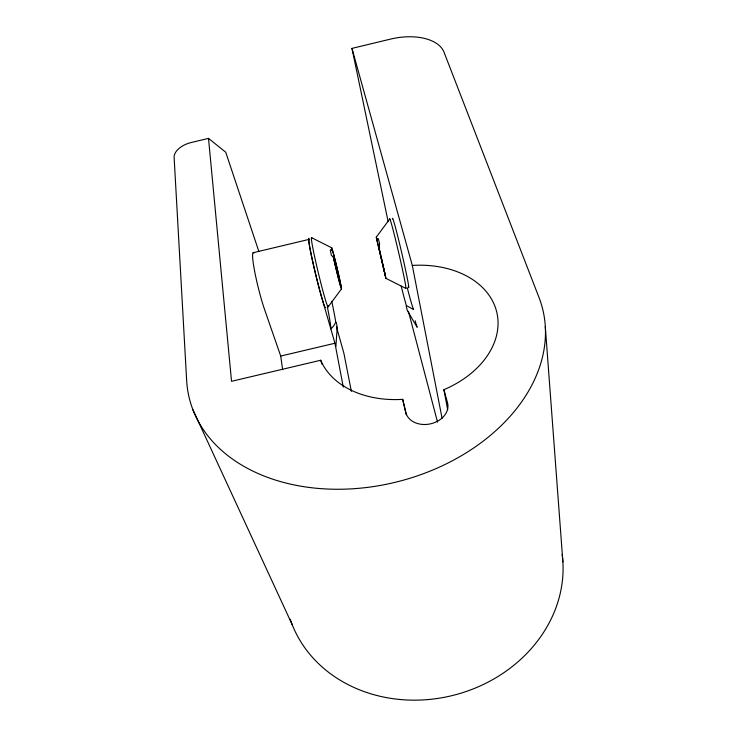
<?xml version="1.0" encoding="UTF-8"?>
<svg xmlns="http://www.w3.org/2000/svg" width="737" height="737" viewBox="0 0 737 737"><rect width="100%" height="100%" fill="white"/><g stroke="black" fill="none" stroke-linecap="round" stroke-linejoin="round"><path stroke-width="1.11" d="M380.697 254.827L379.048 247.908L379.619 243.772L378.33 238.696L376.874 239.175L376.976 240.419L385.322 275.675L381.13 256.808M337.168 328.158L335.888 346.482M405.857 288.397L385.93 278.356L378.689 246.444L379.122 245.126M385.93 278.356L376.275 237.167L389.744 219M328.205 306.795L341.489 288.895M331.116 249.972L331.751 249.198A21.152 0.608 76.6 0 1 336.892 267.153A21.152 0.608 76.6 0 1 341.139 288.259A21.152 0.608 76.6 0 1 333.364 257.222L331.346 255.214L330.296 250.083L331.871 249.88L332.332 250.516A18.379 0.525 76.6 0 1 337.334 269.364A18.379 0.525 76.6 0 1 340.789 286.223A18.379 0.525 76.6 0 1 335.823 267.568L333.364 257.213M388.141 221.662L351.964 48.393L390.601 39.089A46.873 25.952 -11.5 0 1 444.015 52.189L538.987 297.444A182.223 131.84 -14.5 0 1 393.779 482.643A182.223 131.84 -14.5 0 1 186.673 380.679L174.116 157.386A18.314 10.521 -18.1 0 1 191.012 142.573L208.507 138.372L225.734 152.227L258.825 251.372M253.196 252.699L308.969 239.414M253.897 253.049A34.436 3.427 76.2 0 0 254.597 271.013A34.436 3.427 76.2 0 0 264.629 309.678L280.723 356.054L334.948 343.239L343.285 387.1M351.964 48.393L412.305 265.421A91.554 65.869 -12.1 0 1 496.581 311.456A91.554 65.869 -12.1 0 1 443.914 389.67L447.506 402.706A21.419 16.472 -11.5 0 1 430.823 423.775A21.419 16.472 -11.5 0 1 405.82 412.499L402.697 399.362A91.554 65.869 -12.1 0 1 320.706 360.255L231.538 381.305L208.507 138.372M311.484 237.627L331.632 247.779M407.828 311.447L417.142 327.292L416.037 323.681M192.873 409.671L292.211 624.69M376.275 237.167L376.874 239.175M320.706 360.255L321.931 364.023M334.948 343.239L321.406 296.21A34.464 1.631 76.5 0 1 320.383 292.561M415.189 320.77L415.76 322.778M336.459 326.86L343.884 353.226L351.374 391.393M406.17 306.187L407.45 310.802M408.399 311.244L437.538 422.135M378.689 246.444L379.048 247.908M402.697 399.362L406.28 414.765M412.305 265.421L442.071 418.284M443.914 389.67L447.654 409.689M336.404 322.686L337.214 327.421M331.751 249.198L331.871 249.88M335.786 322.272L333.677 325.947L330.849 329.006A58.656 2.764 76.5 0 0 327.32 306.739M280.723 356.054L282.639 369.734M545.288 326.574L562.884 561.889M392.48 218.907A35.662 1.124 76.9 0 1 401.978 253.887A35.662 1.124 76.9 0 1 408.243 286.886M407.285 287.845A58.73 1.852 76.9 0 0 413.54 309.457L406.354 305.569A58.72 1.538 76.9 0 1 401.186 286.103M325.441 307.458A35.616 1.677 76.5 0 1 314.939 271.419A35.616 1.677 76.5 0 1 309.116 238.76M562.165 554.408A140.288 121.992 -14.7 0 1 451.339 695.792A140.288 121.992 -14.7 0 1 290.231 619.264M320.107 291.585A34.464 1.631 76.5 0 1 309.291 244.26M309.144 243.293A34.464 1.631 76.5 0 1 309.356 239.838M389.68 219.497A35.662 1.032 76.9 0 1 399.196 254.965A35.662 1.032 76.9 0 1 405.461 287.458M328.26 305.837A35.625 1.585 76.5 0 1 318.531 273.731A35.625 1.585 76.5 0 1 311.88 238.097M331.761 301.295A58.656 2.451 76.5 0 1 335.759 322.18"/></g></svg>
